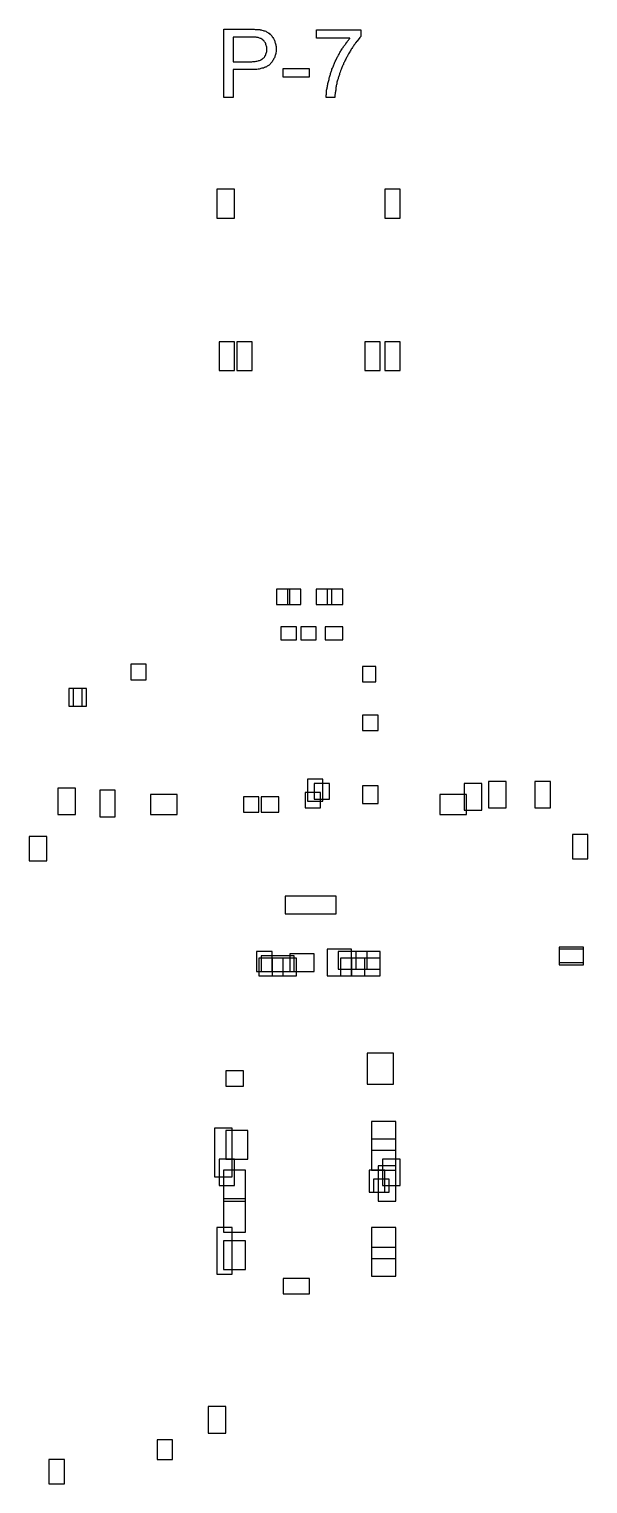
# Model space of a CAD drawing. Extents: x 62 to 152, y 27 to 259.
import ezdxf

# ---------------------------------------------------------------- set-up
doc = ezdxf.new("R2010")
doc.units = 0
doc.header["$MEASUREMENT"] = 0
doc.layers.add('C00-00-00-BLACK', color=7, linetype='Continuous')

msp = doc.modelspace()

# ---------------------------------------------------------------- linework, layer by layer
at = {"layer": 'C00-00-00-BLACK'}
for points in [[(93.5426, 248.2), (93.5426, 259.122), (97.6919, 259.122), (97.8599, 259.122), (98.0295, 259.122), (98.2416, 259.122), (98.3686, 259.122), (98.5379, 259.079), (98.7076, 259.079), (98.8342, 259.079), (98.9612, 259.079), (99.0879, 259.038), (99.2145, 259.038), (99.2999, 259.038), (99.3429, 258.995), (99.5109, 258.995), (99.6389, 258.953), (99.8086, 258.911), (99.9352, 258.869), (100.105, 258.826), (100.232, 258.783), (100.358, 258.699), (100.485, 258.656), (100.569, 258.572), (100.697, 258.487), (100.782, 258.446), (100.908, 258.317), (100.994, 258.233), (101.121, 258.149), (101.205, 258.021), (101.29, 257.894), (101.374, 257.768), (101.46, 257.641), (101.544, 257.514), (101.586, 257.471), (101.628, 257.302), (101.67, 257.175), (101.713, 257.048), (101.756, 256.921), (101.797, 256.752), (101.84, 256.625), (101.84, 256.497), (101.883, 256.329), (101.883, 256.201), (101.883, 256.033), (101.883, 255.947), (101.883, 255.82), (101.883, 255.651), (101.883, 255.524), (101.84, 255.355), (101.84, 255.228), (101.797, 255.058), (101.756, 254.932), (101.713, 254.805), (101.67, 254.678), (101.628, 254.55), (101.544, 254.423), (101.501, 254.296), (101.417, 254.169), (101.331, 254.043), (101.247, 253.916), (101.163, 253.788), (101.078, 253.704), (100.994, 253.62), (100.951, 253.534), (100.867, 253.45), (100.782, 253.365), (100.655, 253.322), (100.569, 253.238), (100.485, 253.195), (100.358, 253.111), (100.273, 253.068), (100.146, 253.026), (100.02, 252.984), (99.8926, 252.899), (99.7659, 252.858), (99.5962, 252.858), (99.4696, 252.815), (99.3429, 252.772), (99.1732, 252.729), (99.0039, 252.729), (98.8342, 252.688), (98.7076, 252.688), (98.4952, 252.645), (98.3259, 252.645), (98.1562, 252.645), (97.9883, 252.645), (97.8186, 252.645), (95.0239, 252.645), (95.0239, 248.2), (93.5426, 248.2)], [(108.359, 257.683), (108.359, 258.995), (115.429, 258.995), (115.429, 257.937), (115.345, 257.853), (115.259, 257.768), (115.175, 257.641), (115.09, 257.555), (115.006, 257.429), (114.922, 257.344), (114.836, 257.218), (114.752, 257.132), (114.667, 257.006), (114.583, 256.921), (114.497, 256.795), (114.413, 256.667), (114.328, 256.54), (114.244, 256.413), (114.16, 256.286), (114.074, 256.159), (113.99, 256.033), (113.905, 255.904), (113.821, 255.778), (113.735, 255.608), (113.651, 255.481), (113.567, 255.355), (113.482, 255.185), (113.397, 255.058), (113.355, 254.974), (113.312, 254.846), (113.228, 254.719), (113.143, 254.593), (113.101, 254.466), (113.016, 254.339), (112.932, 254.169), (112.889, 254.043), (112.805, 253.916), (112.762, 253.788), (112.677, 253.661), (112.635, 253.492), (112.55, 253.365), (112.509, 253.238), (112.466, 253.111), (112.381, 252.984), (112.339, 252.815), (112.296, 252.688), (112.211, 252.561), (112.17, 252.433), (112.127, 252.264), (112.084, 252.137), (112.043, 252.01), (112, 251.883), (111.957, 251.714), (111.915, 251.587), (111.873, 251.46), (111.831, 251.333), (111.788, 251.205), (111.747, 251.079), (111.704, 250.952), (111.661, 250.782), (111.618, 250.656), (111.618, 250.529), (111.577, 250.402), (111.534, 250.232), (111.492, 250.106), (111.492, 249.936), (111.45, 249.809), (111.45, 249.683), (111.408, 249.513), (111.408, 249.386), (111.365, 249.217), (111.365, 249.089), (111.322, 248.921), (111.322, 248.751), (111.281, 248.624), (111.281, 248.455), (111.281, 248.285), (111.281, 248.2), (109.883, 248.2), (109.883, 248.328), (109.883, 248.455), (109.883, 248.582), (109.926, 248.708), (109.926, 248.835), (109.926, 248.962), (109.968, 249.089), (109.968, 249.258), (109.968, 249.386), (110.01, 249.513), (110.053, 249.683), (110.053, 249.809), (110.094, 249.979), (110.094, 250.106), (110.137, 250.275), (110.18, 250.445), (110.222, 250.571), (110.264, 250.741), (110.307, 250.909), (110.349, 251.079), (110.392, 251.248), (110.392, 251.333), (110.433, 251.46), (110.476, 251.587), (110.519, 251.757), (110.56, 251.883), (110.603, 252.01), (110.646, 252.18), (110.688, 252.306), (110.73, 252.433), (110.772, 252.561), (110.815, 252.729), (110.899, 252.858), (110.942, 252.984), (110.985, 253.111), (111.069, 253.281), (111.111, 253.407), (111.153, 253.534), (111.238, 253.661), (111.281, 253.831), (111.322, 253.957), (111.408, 254.084), (111.45, 254.212), (111.534, 254.339), (111.618, 254.466), (111.661, 254.635), (111.747, 254.762), (111.788, 254.846), (111.873, 254.974), (111.957, 255.142), (112, 255.271), (112.084, 255.397), (112.17, 255.524), (112.254, 255.651), (112.339, 255.82), (112.423, 255.947), (112.509, 256.074), (112.593, 256.201), (112.677, 256.329), (112.762, 256.456), (112.846, 256.54), (112.932, 256.667), (113.016, 256.795), (113.101, 256.921), (113.185, 257.006), (113.269, 257.132), (113.355, 257.259), (113.439, 257.344), (113.524, 257.471), (113.608, 257.555), (113.694, 257.641), (113.694, 257.683), (108.359, 257.683)], [(95.0239, 253.916), (97.8186, 253.916), (98.0295, 253.916), (98.1989, 253.957), (98.3686, 253.957), (98.5379, 253.957), (98.7076, 254), (98.8342, 254), (99.0039, 254.043), (99.1306, 254.084), (99.2572, 254.127), (99.3842, 254.169), (99.4696, 254.212), (99.5962, 254.296), (99.6805, 254.339), (99.7659, 254.423), (99.8086, 254.466), (99.9352, 254.55), (100.02, 254.635), (100.105, 254.762), (100.146, 254.889), (100.232, 254.974), (100.273, 255.101), (100.316, 255.271), (100.358, 255.397), (100.401, 255.524), (100.401, 255.694), (100.401, 255.863), (100.401, 255.904), (100.401, 256.074), (100.401, 256.243), (100.358, 256.37), (100.316, 256.497), (100.273, 256.667), (100.232, 256.795), (100.189, 256.921), (100.105, 257.048), (100.062, 257.091), (99.9765, 257.218), (99.8499, 257.302), (99.7659, 257.429), (99.6389, 257.514), (99.5109, 257.598), (99.3842, 257.641), (99.2572, 257.683), (99.1306, 257.725), (99.0466, 257.768), (98.9612, 257.768), (98.8342, 257.768), (98.7076, 257.81), (98.5806, 257.81), (98.4112, 257.81), (98.2416, 257.81), (98.0295, 257.81), (97.8186, 257.81), (97.8186, 257.81), (95.0239, 257.81), (95.0239, 253.916)], [(103.025, 251.46), (103.025, 252.815), (107.174, 252.815), (107.174, 251.46), (103.025, 251.46)], [(92.4278, 228.953), (95.25, 228.953), (95.25, 233.539), (92.4278, 233.539), (92.4278, 228.953)], [(119.239, 228.953), (121.708, 228.953), (121.708, 233.539), (119.239, 233.539), (119.239, 228.953)], [(92.7806, 204.611), (95.25, 204.611), (95.25, 209.197), (92.7806, 209.197), (92.7806, 204.611)], [(95.6028, 204.611), (98.0722, 204.611), (98.0722, 209.197), (95.6028, 209.197), (95.6028, 204.611)], [(116.064, 204.611), (118.533, 204.611), (118.533, 209.197), (116.064, 209.197), (116.064, 204.611)], [(119.239, 204.611), (121.708, 204.611), (121.708, 209.197), (119.239, 209.197), (119.239, 204.611)], [(101.953, 167.217), (104.069, 167.217), (104.069, 169.686), (101.953, 169.686), (101.953, 167.217)], [(103.717, 167.217), (105.833, 167.217), (105.833, 169.686), (103.717, 169.686), (103.717, 167.217)], [(108.303, 167.217), (110.772, 167.217), (110.772, 169.686), (108.303, 169.686), (108.303, 167.217)], [(110.067, 167.217), (112.536, 167.217), (112.536, 169.686), (110.067, 169.686), (110.067, 167.217)], [(102.658, 161.572), (105.128, 161.572), (105.128, 163.689), (102.658, 163.689), (102.658, 161.572)], [(105.833, 161.572), (108.303, 161.572), (108.303, 163.689), (105.833, 163.689), (105.833, 161.572)], [(109.714, 161.572), (112.536, 161.572), (112.536, 163.689), (109.714, 163.689), (109.714, 161.572)], [(78.6694, 155.222), (81.1389, 155.222), (81.1389, 157.692), (78.6694, 157.692), (78.6694, 155.222)], [(115.711, 154.869), (117.828, 154.869), (117.828, 157.339), (115.711, 157.339), (115.711, 154.869)], [(68.7917, 150.989), (70.9083, 150.989), (70.9083, 153.811), (68.7917, 153.811), (68.7917, 150.989)], [(69.4972, 150.989), (71.6139, 150.989), (71.6139, 153.811), (69.4972, 153.811), (69.4972, 150.989)], [(115.711, 147.108), (118.181, 147.108), (118.181, 149.578), (115.711, 149.578), (115.711, 147.108)], [(67.0278, 133.703), (69.85, 133.703), (69.85, 137.936), (67.0278, 137.936), (67.0278, 133.703)], [(73.7306, 133.35), (76.2, 133.35), (76.2, 137.583), (73.7306, 137.583), (73.7306, 133.35)], [(106.539, 134.761), (109.008, 134.761), (109.008, 137.231), (106.539, 137.231), (106.539, 134.761)], [(106.892, 135.819), (109.361, 135.819), (109.361, 139.347), (106.892, 139.347), (106.892, 135.819)], [(107.95, 136.172), (110.419, 136.172), (110.419, 138.642), (107.95, 138.642), (107.95, 136.172)], [(115.711, 135.467), (118.181, 135.467), (118.181, 138.289), (115.711, 138.289), (115.711, 135.467)], [(131.939, 134.408), (134.761, 134.408), (134.761, 138.642), (131.939, 138.642), (131.939, 134.408)], [(135.819, 134.761), (138.642, 134.761), (138.642, 138.994), (135.819, 138.994), (135.819, 134.761)], [(143.228, 134.761), (145.697, 134.761), (145.697, 138.994), (143.228, 138.994), (143.228, 134.761)], [(81.8444, 133.703), (86.0778, 133.703), (86.0778, 136.878), (81.8444, 136.878), (81.8444, 133.703)], [(96.6611, 134.056), (99.1306, 134.056), (99.1306, 136.525), (96.6611, 136.525), (96.6611, 134.056)], [(99.4833, 134.056), (102.306, 134.056), (102.306, 136.525), (99.4833, 136.525), (99.4833, 134.056)], [(128.058, 133.703), (132.292, 133.703), (132.292, 136.878), (128.058, 136.878), (128.058, 133.703)], [(62.4417, 126.294), (65.2639, 126.294), (65.2639, 130.175), (62.4417, 130.175), (62.4417, 126.294)], [(149.225, 126.647), (151.694, 126.647), (151.694, 130.528), (149.225, 130.528), (149.225, 126.647)], [(103.364, 117.828), (111.478, 117.828), (111.478, 120.65), (103.364, 120.65), (103.364, 117.828)], [(98.7778, 108.656), (101.247, 108.656), (101.247, 111.831), (98.7778, 111.831), (98.7778, 108.656)], [(110.067, 107.95), (113.947, 107.95), (113.947, 112.183), (110.067, 112.183), (110.067, 107.95)], [(111.831, 109.008), (116.417, 109.008), (116.417, 111.831), (111.831, 111.831), (111.831, 109.008)], [(114.653, 109.008), (118.533, 109.008), (118.533, 111.831), (114.653, 111.831), (114.653, 109.008)], [(147.108, 110.067), (150.989, 110.067), (150.989, 112.536), (147.108, 112.536), (147.108, 110.067)], [(147.108, 109.714), (150.989, 109.714), (150.989, 112.183), (147.108, 112.183), (147.108, 109.714)], [(99.1306, 107.95), (103.011, 107.95), (103.011, 110.772), (99.1306, 110.772), (99.1306, 107.95)], [(99.4833, 108.656), (104.775, 108.656), (104.775, 111.125), (99.4833, 111.125), (99.4833, 108.656)], [(101.247, 107.95), (105.128, 107.95), (105.128, 110.772), (101.247, 110.772), (101.247, 107.95)], [(104.069, 108.656), (107.95, 108.656), (107.95, 111.478), (104.069, 111.478), (104.069, 108.656)], [(112.183, 107.95), (116.064, 107.95), (116.064, 110.772), (112.183, 110.772), (112.183, 107.95)], [(113.947, 107.95), (118.533, 107.95), (118.533, 110.772), (113.947, 110.772), (113.947, 107.95)], [(116.417, 90.6639), (120.65, 90.6639), (120.65, 95.6028), (116.417, 95.6028), (116.417, 90.6639)], [(93.8389, 90.3111), (96.6611, 90.3111), (96.6611, 92.7806), (93.8389, 92.7806), (93.8389, 90.3111)], [(117.122, 80.0806), (121.003, 80.0806), (121.003, 84.6667), (117.122, 84.6667), (117.122, 80.0806)], [(92.075, 75.8472), (94.8972, 75.8472), (94.8972, 83.6083), (92.075, 83.6083), (92.075, 75.8472)], [(93.8389, 78.6694), (97.3667, 78.6694), (97.3667, 83.2556), (93.8389, 83.2556), (93.8389, 78.6694)], [(117.122, 76.9056), (121.003, 76.9056), (121.003, 81.8444), (117.122, 81.8444), (117.122, 76.9056)], [(92.7806, 74.4361), (95.25, 74.4361), (95.25, 78.6694), (92.7806, 78.6694), (92.7806, 74.4361)], [(93.4861, 71.9667), (97.0139, 71.9667), (97.0139, 76.9056), (93.4861, 76.9056), (93.4861, 71.9667)], [(116.769, 73.3778), (119.239, 73.3778), (119.239, 76.9056), (116.769, 76.9056), (116.769, 73.3778)], [(118.181, 71.9667), (121.003, 71.9667), (121.003, 77.6111), (118.181, 77.6111), (118.181, 71.9667)], [(118.886, 74.4361), (121.708, 74.4361), (121.708, 78.6694), (118.886, 78.6694), (118.886, 74.4361)], [(117.475, 73.3778), (119.944, 73.3778), (119.944, 75.4944), (117.475, 75.4944), (117.475, 73.3778)], [(93.4861, 67.0278), (97.0139, 67.0278), (97.0139, 72.3194), (93.4861, 72.3194), (93.4861, 67.0278)], [(92.4278, 60.325), (94.8972, 60.325), (94.8972, 67.7333), (92.4278, 67.7333), (92.4278, 60.325)], [(117.122, 62.7944), (121.003, 62.7944), (121.003, 67.7333), (117.122, 67.7333), (117.122, 62.7944)], [(93.4861, 61.0306), (97.0139, 61.0306), (97.0139, 65.6167), (93.4861, 65.6167), (93.4861, 61.0306)], [(117.122, 59.9722), (121.003, 59.9722), (121.003, 64.5583), (117.122, 64.5583), (117.122, 59.9722)], [(103.011, 57.15), (107.244, 57.15), (107.244, 59.6194), (103.011, 59.6194), (103.011, 57.15)], [(91.0167, 34.925), (93.8389, 34.925), (93.8389, 39.1583), (91.0167, 39.1583), (91.0167, 34.925)], [(82.9028, 30.6917), (85.3722, 30.6917), (85.3722, 33.8667), (82.9028, 33.8667), (82.9028, 30.6917)], [(65.6167, 26.8111), (68.0861, 26.8111), (68.0861, 30.6917), (65.6167, 30.6917), (65.6167, 26.8111)]]:
    msp.add_lwpolyline(points, close=True, dxfattribs=at)

doc.saveas('drawing.dxf')
